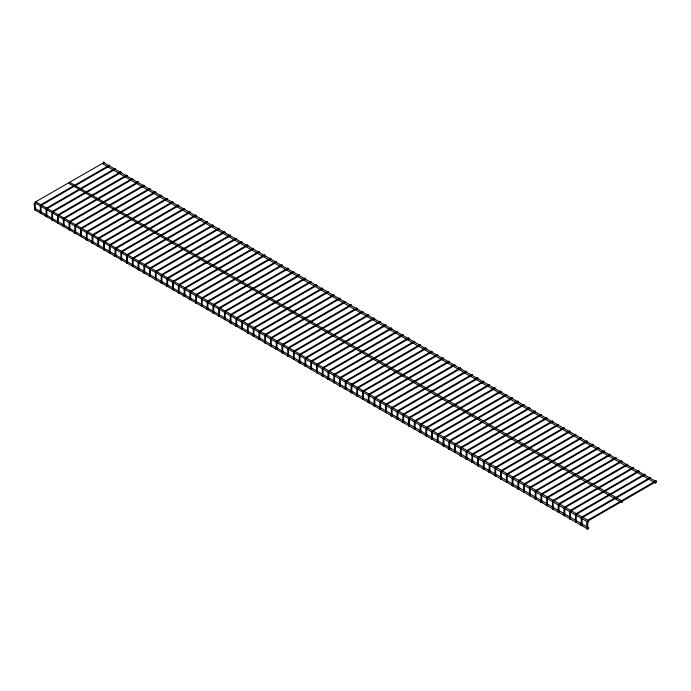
<?xml version="1.0" encoding="UTF-8"?>
<svg xmlns="http://www.w3.org/2000/svg" width="691" height="691" viewBox="0 0 691 691"><rect width="100%" height="100%" fill="white"/><g stroke="black" fill="none" stroke-linecap="round" stroke-linejoin="round"><path stroke-width="1.04" d="M103.736 163.594L103.356 162.756L102.976 164.035L655.413 482.983L656.182 482.543L656.182 481.662L655.413 482.102L655.413 482.983M109.299 165.209L109.688 165.875L109.299 165.209L41.21 204.527L40.303 206.099L40.303 213.26L41.071 213.26L41.071 206.186L41.667 205.141L109.688 165.875M115.06 168.535L115.44 169.191L115.06 168.535L46.971 207.844L46.055 209.416L46.055 216.585L46.824 216.585L46.824 209.511L47.429 208.466L115.44 169.191M120.813 171.86L121.193 172.517L120.813 171.86L52.723 211.17L51.816 212.742L51.816 219.911L52.576 219.911L52.576 212.828L53.181 211.783L121.193 172.517M126.565 175.177L126.945 175.842L126.565 175.177L58.476 214.495L57.569 216.067L57.569 223.228L58.329 223.228L58.329 216.153L58.934 215.108L126.945 175.842M132.318 178.503L132.707 179.159L132.318 178.503L64.228 217.812L63.322 219.384L63.322 226.553L64.09 226.553L64.09 219.47L64.686 218.434L132.707 179.159M138.079 181.828L138.459 182.484L138.079 181.828L69.99 221.137L69.074 222.709L69.074 229.878L69.843 229.878L69.843 222.796L70.447 221.751L138.459 182.484M143.832 185.145L144.212 185.81L143.832 185.145L75.742 224.454L74.835 226.035L74.835 233.195L75.595 233.195L75.595 226.121L76.2 225.076L144.212 185.81M149.584 188.47L149.964 189.127L149.584 188.47L81.495 227.78L80.588 229.352L80.588 236.521L81.348 236.521L81.348 229.438L81.953 228.401L149.964 189.127M155.337 191.796L155.717 192.452L155.337 191.796L87.247 231.105L86.34 232.677L86.34 239.846L87.101 239.846L87.101 232.763L87.705 231.718L155.717 192.452M161.098 195.112L161.478 195.778L161.098 195.112L93.009 234.422L92.093 236.002L92.093 243.163L92.862 243.163L92.862 236.089L93.458 235.044L161.478 195.778M166.851 198.438L167.231 199.094L166.851 198.438L98.761 237.747L97.854 239.319L97.854 246.488L98.614 246.488L98.614 239.406L99.219 238.36L167.231 199.094M172.603 201.755L172.983 202.42L172.603 201.755L104.514 241.073L103.607 242.645L103.607 249.805L104.367 249.805L104.367 242.731L104.972 241.686L172.983 202.42M178.356 205.08L178.736 205.745L178.356 205.08L110.266 244.389L109.359 245.961L109.359 253.131L110.119 253.131L110.119 246.056L110.724 245.011L178.736 205.745M184.108 208.406L184.497 209.062L184.108 208.406L116.019 247.715L115.112 249.287L115.112 256.456L115.881 256.456L115.881 249.373L116.477 248.328L184.497 209.062M189.87 211.722L190.25 212.387L189.87 211.722L121.78 251.04L120.873 252.612L120.873 259.773L121.633 259.773L121.633 252.699L122.238 251.654L190.25 212.387M195.622 215.048L196.002 215.713L195.622 215.048L127.533 254.357L126.626 255.929L126.626 263.098L127.386 263.098L127.386 256.024L127.99 254.979L196.002 215.713M201.375 218.373L201.755 219.03L201.375 218.373L133.285 257.683L132.378 259.255L132.378 266.424L133.138 266.424L133.138 259.341L133.743 258.296L201.755 219.03M207.127 221.69L207.516 222.355L207.127 221.69L139.038 261.008L138.131 262.58L138.131 269.74L138.9 269.74L138.9 262.666L139.496 261.621L207.516 222.355M212.888 225.016L213.269 225.672L212.888 225.016L144.799 264.325L143.883 265.897L143.883 273.066L144.652 273.066L144.652 265.992L145.257 264.947L213.269 225.672M218.641 228.341L219.021 228.997L218.641 228.341L150.552 267.65L149.645 269.222L149.645 276.391L150.405 276.391L150.405 269.309L151.009 268.263L219.021 228.997M224.394 231.658L224.774 232.323L224.394 231.658L156.304 270.976L155.397 272.548L155.397 279.708L156.157 279.708L156.157 272.634L156.762 271.589L224.774 232.323M230.146 234.983L230.535 235.64L230.146 234.983L162.057 274.292L161.15 275.864L161.15 283.034L161.91 283.034L161.91 275.951L162.515 274.914L230.535 235.64M235.907 238.309L236.287 238.965L235.907 238.309L167.818 277.618L166.902 279.19L166.902 286.359L167.671 286.359L167.671 279.276L168.276 278.231L236.287 238.965M241.66 241.625L242.04 242.291L241.66 241.625L173.571 280.935L172.664 282.515L172.664 289.676L173.424 289.676L173.424 282.602L174.028 281.557L242.04 242.291M247.413 244.951L247.793 245.607L247.413 244.951L179.323 284.26L178.416 285.832L178.416 293.001L179.176 293.001L179.176 285.919L179.781 284.882L247.793 245.607M253.165 248.276L253.545 248.933L253.165 248.276L185.076 287.586L184.169 289.158L184.169 296.327L184.929 296.327L184.929 289.244L185.534 288.199L253.545 248.933M258.926 251.593L259.306 252.258L258.926 251.593L190.828 290.902L189.921 292.483L189.921 299.644L190.69 299.644L190.69 292.569L191.286 291.524L259.306 252.258M264.679 254.919L265.059 255.575L264.679 254.919L196.589 294.228L195.683 295.8L195.683 302.969L196.443 302.969L196.443 295.886L197.047 294.841L265.059 255.575M270.431 258.235L270.812 258.9L270.431 258.235L202.342 297.553L201.435 299.125L201.435 306.286L202.195 306.286L202.195 299.212L202.8 298.166L270.812 258.9M276.184 261.561L276.564 262.226L276.184 261.561L208.095 300.87L207.188 302.442L207.188 309.611L207.948 309.611L207.948 302.537L208.552 301.492L276.564 262.226M281.937 264.886L282.325 265.543L281.937 264.886L213.847 304.195L212.94 305.767L212.94 312.937L213.709 312.937L213.709 305.854L214.305 304.809L282.325 265.543M287.698 268.203L288.078 268.868L287.698 268.203L219.608 307.521L218.693 309.093L218.693 316.253L219.462 316.253L219.462 309.179L220.066 308.134L288.078 268.868M293.45 271.528L293.83 272.194L293.45 271.528L225.361 310.838L224.454 312.41L224.454 319.579L225.214 319.579L225.214 312.505L225.819 311.46L293.83 272.194M299.203 274.854L299.583 275.51L299.203 274.854L231.114 314.163L230.207 315.735L230.207 322.904L230.967 322.904L230.967 315.822L231.571 314.776L299.583 275.51M304.956 278.171L305.344 278.836L304.956 278.171L236.866 317.489L235.959 319.061L235.959 326.221L236.728 326.221L236.728 319.147L237.324 318.102L305.344 278.836M310.717 281.496L311.097 282.153L310.717 281.496L242.627 320.805L241.712 322.377L241.712 329.547L242.481 329.547L242.481 322.472L243.085 321.427L311.097 282.153M316.469 284.822L316.849 285.478L316.469 284.822L248.38 324.131L247.473 325.703L247.473 332.872L248.233 332.872L248.233 325.789L248.838 324.744L316.849 285.478M322.222 288.138L322.602 288.803L322.222 288.138L254.133 327.448L253.226 329.028L253.226 336.189L253.986 336.189L253.986 329.115L254.59 328.07L322.602 288.803M327.975 291.464L328.355 292.12L327.975 291.464L259.885 330.773L258.978 332.345L258.978 339.514L259.738 339.514L259.738 332.431L260.343 331.395L328.355 292.12M333.736 294.789L334.116 295.446L333.736 294.789L265.646 334.099L264.731 335.671L264.731 342.84L265.499 342.84L265.499 335.757L266.095 334.712L334.116 295.446M339.488 298.106L339.868 298.771L339.488 298.106L271.399 337.415L270.492 338.996L270.492 346.156L271.252 346.156L271.252 339.082L271.857 338.037L339.868 298.771M345.241 301.431L345.621 302.088L345.241 301.431L277.151 340.741L276.245 342.313L276.245 349.482L277.005 349.482L277.005 342.399L277.609 341.363L345.621 302.088M350.993 304.757L351.374 305.413L350.993 304.757L282.904 344.066L281.997 345.638L281.997 352.807L282.757 352.807L282.757 345.725L283.362 344.679L351.374 305.413M356.755 308.074L357.135 308.739L356.755 308.074L288.657 347.383L287.75 348.964L287.75 356.124L288.518 356.124L288.518 349.05L289.114 348.005L357.135 308.739M362.507 311.399L362.887 312.056L362.507 311.399L294.418 350.708L293.511 352.28L293.511 359.45L294.271 359.45L294.271 352.367L294.876 351.322L362.887 312.056M368.26 314.716L368.64 315.381L368.26 314.716L300.17 354.034L299.263 355.606L299.263 362.766L300.024 362.766L300.024 355.692L300.628 354.647L368.64 315.381M374.012 318.041L374.392 318.706L374.012 318.041L305.923 357.351L305.016 358.923L305.016 366.092L305.776 366.092L305.776 359.018L306.381 357.973L374.392 318.706M379.765 321.367L380.154 322.023L379.765 321.367L311.676 360.676L310.769 362.248L310.769 369.417L311.537 369.417L311.537 362.334L312.133 361.289L380.154 322.023M385.526 324.684L385.906 325.349L385.526 324.684L317.437 364.002L316.521 365.574L316.521 372.734L317.29 372.734L317.29 365.66L317.895 364.615L385.906 325.349M391.279 328.009L391.659 328.674L391.279 328.009L323.189 367.318L322.282 368.89L322.282 376.059L323.043 376.059L323.043 368.985L323.647 367.94L391.659 328.674M397.031 331.335L397.411 331.991L397.031 331.335L328.942 370.644L328.035 372.216L328.035 379.385L328.795 379.385L328.795 372.302L329.4 371.257L397.411 331.991M402.784 334.651L403.173 335.316L402.784 334.651L334.694 373.969L333.788 375.541L333.788 382.702L334.556 382.702L334.556 375.628L335.152 374.582L403.173 335.316M408.545 337.977L408.925 338.633L408.545 337.977L340.456 377.286L339.54 378.858L339.54 386.027L340.309 386.027L340.309 378.953L340.913 377.908L408.925 338.633M414.298 341.302L414.678 341.959L414.298 341.302L346.208 380.611L345.301 382.183L345.301 389.353L346.061 389.353L346.061 382.27L346.666 381.225L414.678 341.959M420.05 344.619L420.43 345.284L420.05 344.619L351.961 383.928L351.054 385.509L351.054 392.669L351.814 392.669L351.814 385.595L352.419 384.55L420.43 345.284M425.803 347.944L426.183 348.601L425.803 347.944L357.713 387.254L356.806 388.826L356.806 395.995L357.567 395.995L357.567 388.912L358.171 387.876L426.183 348.601M431.564 351.27L431.944 351.926L431.564 351.27L363.475 390.579L362.559 392.151L362.559 399.32L363.328 399.32L363.328 392.238L363.924 391.192L431.944 351.926M437.317 354.587L437.697 355.252L437.317 354.587L369.227 393.896L368.32 395.477L368.32 402.637L369.08 402.637L369.08 395.563L369.685 394.518L437.697 355.252M443.069 357.912L443.449 358.569L443.069 357.912L374.98 397.221L374.073 398.793L374.073 405.963L374.833 405.963L374.833 398.88L375.438 397.843L443.449 358.569M448.822 361.238L449.202 361.894L448.822 361.238L380.732 400.547L379.825 402.119L379.825 409.288L380.586 409.288L380.586 402.205L381.19 401.16L449.202 361.894M454.574 364.554L454.963 365.219L454.574 364.554L386.485 403.864L385.578 405.444L385.578 412.605L386.347 412.605L386.347 405.531L386.943 404.485L454.963 365.219M460.336 367.88L460.716 368.536L460.336 367.88L392.246 407.189L391.339 408.761L391.339 415.93L392.099 415.93L392.099 408.847L392.704 407.802L460.716 368.536M466.088 371.197L466.468 371.862L466.088 371.197L397.999 410.514L397.092 412.086L397.092 419.247L397.852 419.247L397.852 412.173L398.457 411.128L466.468 371.862M471.841 374.522L472.221 375.187L471.841 374.522L403.751 413.831L402.844 415.403L402.844 422.572L403.604 422.572L403.604 415.498L404.209 414.453L472.221 375.187M477.593 377.847L477.982 378.504L477.593 377.847L409.504 417.157L408.597 418.729L408.597 425.898L409.366 425.898L409.366 418.815L409.962 417.77L477.982 378.504M483.355 381.164L483.735 381.829L483.355 381.164L415.265 420.482L414.35 422.054L414.35 429.215L415.118 429.215L415.118 422.141L415.723 421.095L483.735 381.829M489.107 384.49L489.487 385.155L489.107 384.49L421.018 423.799L420.111 425.371L420.111 432.54L420.871 432.54L420.871 425.466L421.475 424.421L489.487 385.155M494.86 387.815L495.24 388.472L494.86 387.815L426.77 427.124L425.863 428.696L425.863 435.866L426.623 435.866L426.623 428.783L427.228 427.738L495.24 388.472M500.612 391.132L501.001 391.797L500.612 391.132L432.523 430.45L431.616 432.022L431.616 439.182L432.385 439.182L432.385 432.108L432.981 431.063L501.001 391.797M506.373 394.457L506.753 395.114L506.373 394.457L438.284 433.767L437.368 435.339L437.368 442.508L438.137 442.508L438.137 435.425L438.742 434.389L506.753 395.114M512.126 397.783L512.506 398.439L512.126 397.783L444.037 437.092L443.13 438.664L443.13 445.833L443.89 445.833L443.89 438.75L444.494 437.705L512.506 398.439M517.879 401.1L518.259 401.765L517.879 401.1L449.789 440.409L448.882 441.99L448.882 449.15L449.642 449.15L449.642 442.076L450.247 441.031L518.259 401.765M523.631 404.425L524.011 405.081L523.631 404.425L455.542 443.734L454.635 445.306L454.635 452.475L455.395 452.475L455.395 445.393L456 444.356L524.011 405.081M529.392 407.75L529.772 408.407L529.392 407.75L461.303 447.06L460.387 448.632L460.387 455.801L461.156 455.801L461.156 448.718L461.752 447.673L529.772 408.407M535.145 411.067L535.525 411.732L535.145 411.067L467.056 450.377L466.149 451.957L466.149 459.118L466.909 459.118L466.909 452.044L467.513 450.998L535.525 411.732M540.898 414.393L541.278 415.049L540.898 414.393L472.808 453.702L471.901 455.274L471.901 462.443L472.661 462.443L472.661 455.36L473.266 454.324L541.278 415.049M546.65 417.718L547.03 418.375L546.65 417.718L478.561 457.027L477.654 458.599L477.654 465.769L478.414 465.769L478.414 458.686L479.018 457.641L547.03 418.375M552.403 421.035L552.791 421.7L552.403 421.035L484.313 460.344L483.406 461.925L483.406 469.085L484.175 469.085L484.175 462.011L484.771 460.966L552.791 421.7M558.164 424.36L558.544 425.017L558.164 424.36L490.074 463.67L489.168 465.242L489.168 472.411L489.928 472.411L489.928 465.328L490.532 464.283L558.544 425.017M563.916 427.677L564.297 428.342L563.916 427.677L495.827 466.995L494.92 468.567L494.92 475.728L495.68 475.728L495.68 468.653L496.285 467.608L564.297 428.342M569.669 431.003L570.049 431.668L569.669 431.003L501.58 470.312L500.673 471.884L500.673 479.053L501.433 479.053L501.433 471.979L502.037 470.934L570.049 431.668M575.422 434.328L575.81 434.985L575.422 434.328L507.332 473.637L506.425 475.209L506.425 482.378L507.194 482.378L507.194 475.296L507.79 474.251L575.81 434.985M581.183 437.645L581.563 438.31L581.183 437.645L513.093 476.963L512.178 478.535L512.178 485.695L512.947 485.695L512.947 478.621L513.551 477.576L581.563 438.31M586.935 440.97L587.315 441.635L586.935 440.97L518.846 480.28L517.939 481.852L517.939 489.021L518.699 489.021L518.699 481.947L519.304 480.901L587.315 441.635M592.688 444.296L593.068 444.952L592.688 444.296L524.599 483.605L523.692 485.177L523.692 492.346L524.452 492.346L524.452 485.263L525.056 484.218L593.068 444.952M598.441 447.613L598.829 448.278L598.441 447.613L530.351 486.93L529.444 488.502L529.444 495.663L530.204 495.663L530.204 488.589L530.809 487.544L598.829 448.278M604.202 450.938L604.582 451.594L604.202 450.938L536.112 490.247L535.197 491.819L535.197 498.988L535.966 498.988L535.966 491.906L536.57 490.869L604.582 451.594M609.954 454.263L610.334 454.92L609.954 454.263L541.865 493.573L540.958 495.145L540.958 502.314L541.718 502.314L541.718 495.231L542.323 494.186L610.334 454.92M615.707 457.58L616.087 458.245L615.707 457.58L547.618 496.889L546.711 498.47L546.711 505.631L547.471 505.631L547.471 498.557L548.075 497.511L616.087 458.245M621.459 460.906L621.84 461.562L621.459 460.906L553.37 500.215L552.463 501.787L552.463 508.956L553.223 508.956L553.223 501.873L553.828 500.837L621.84 461.562M627.221 464.231L627.601 464.888L627.221 464.231L559.123 503.54L558.216 505.112L558.216 512.281L558.984 512.281L558.984 505.199L559.58 504.154L627.601 464.888M632.973 467.548L633.353 468.213L632.973 467.548L564.884 506.857L563.977 508.438L563.977 515.598L564.737 515.598L564.737 508.524L565.342 507.479L633.353 468.213M638.726 470.873L639.106 471.53L638.726 470.873L570.636 510.183L569.73 511.755L569.73 518.924L570.49 518.924L570.49 511.841L571.094 510.804L639.106 471.53M644.478 474.199L644.858 474.855L644.478 474.199L576.389 513.508L575.482 515.08L575.482 522.249L576.242 522.249L576.242 515.166L576.847 514.121L644.858 474.855M650.231 477.516L650.62 478.181L650.231 477.516L582.142 516.825L581.235 518.405L581.235 525.566L582.003 525.566L582.003 518.492L582.599 517.447L650.62 478.181M655.992 480.841L656.372 481.497L655.992 480.841L587.903 520.15M34.55 209.943C36.157 211.126 33.064 204.804 34.55 202.774M40.303 213.26L41.071 213.26M46.055 216.585L46.824 216.585M51.816 219.911L52.576 219.911M57.569 223.228L58.329 223.228M63.322 226.553L64.09 226.553M69.074 229.878L69.843 229.878M74.835 233.195L75.595 233.195M80.588 236.521L81.348 236.521M86.34 239.846L87.101 239.846M92.093 243.163L92.862 243.163M97.854 246.488L98.614 246.488M103.607 249.805L104.367 249.805M109.359 253.131L110.119 253.131M115.112 256.456L115.881 256.456M120.873 259.773L121.633 259.773M126.626 263.098L127.386 263.098M132.378 266.424L133.138 266.424M138.131 269.74L138.9 269.74M143.883 273.066L144.652 273.066M149.645 276.391L150.405 276.391M155.397 279.708L156.157 279.708M161.15 283.034L161.91 283.034M166.902 286.359L167.671 286.359M172.664 289.676L173.424 289.676M178.416 293.001L179.176 293.001M184.169 296.327L184.929 296.327M189.921 299.644L190.69 299.644M195.683 302.969L196.443 302.969M201.435 306.286L202.195 306.286M207.188 309.611L207.948 309.611M212.94 312.937L213.709 312.937M224.454 319.579L225.214 319.579M230.207 322.904L230.967 322.904M235.959 326.221L236.728 326.221M241.712 329.547L242.481 329.547M247.473 332.872L248.233 332.872M258.978 339.514L259.738 339.514M264.731 342.84L265.499 342.84M270.492 346.156L271.252 346.156M276.245 349.482L277.005 349.482M281.997 352.807L282.757 352.807M287.75 356.124L288.518 356.124M293.511 359.45L294.271 359.45M299.263 362.766L300.024 362.766M305.016 366.092L305.776 366.092M310.769 369.417L311.537 369.417M316.521 372.734L317.29 372.734M322.282 376.059L323.043 376.059M328.035 379.385L328.795 379.385M333.788 382.702L334.556 382.702M339.54 386.027L340.309 386.027M345.301 389.353L346.061 389.353M351.054 392.669L351.814 392.669M356.806 395.995L357.567 395.995M362.559 399.32L363.328 399.32M368.32 402.637L369.08 402.637M374.073 405.963L374.833 405.963M379.825 409.288L380.586 409.288M385.578 412.605L386.347 412.605M391.339 415.93L392.099 415.93M397.092 419.247L397.852 419.247M402.844 422.572L403.604 422.572M408.597 425.898L409.366 425.898M414.35 429.215L415.118 429.215M420.111 432.54L420.871 432.54M425.863 435.866L426.623 435.866M431.616 439.182L432.385 439.182M437.368 442.508L438.137 442.508M443.13 445.833L443.89 445.833M448.882 449.15L449.642 449.15M454.635 452.475L455.395 452.475M460.387 455.801L461.156 455.801M466.149 459.118L466.909 459.118M471.901 462.443L472.661 462.443M477.654 465.769L478.414 465.769M483.406 469.085L484.175 469.085M489.168 472.411L489.928 472.411M494.92 475.728L495.68 475.728M500.673 479.053L501.433 479.053M506.425 482.378L507.194 482.378M512.178 485.695L512.947 485.695M517.939 489.021L518.699 489.021M523.692 492.346L524.452 492.346M529.444 495.663L530.204 495.663M535.197 498.988L535.966 498.988M540.958 502.314L541.718 502.314M546.711 505.631L547.471 505.631M552.463 508.956L553.223 508.956M558.216 512.281L558.984 512.281M563.977 515.598L564.737 515.598M569.73 518.924L570.49 518.924M575.482 522.249L576.242 522.249M581.235 525.566L582.003 525.566M586.987 528.891C588.602 530.075 585.51 523.752 586.987 521.722M36.122 202.636L35.362 203.076L35.742 201.789L588.568 520.703L588.568 521.584L587.799 522.025L35.362 203.076M36.122 209.693L35.362 210.133L35.742 208.846L588.568 527.76L588.568 528.641L587.799 529.081L35.362 210.133M35.362 202.014L103.926 162.549L103.546 161.893L103.736 162.532M588.361 520.764L656.372 481.497M69.929 182.234L69.169 182.674L69.169 183.556L621.606 502.504L622.375 502.063L622.375 501.182L70.085 182.579M622.375 501.182L621.606 501.623L621.606 502.504M588.568 520.703L587.799 521.144L587.799 522.025M588.568 527.76L587.799 528.2L587.799 529.081M103.736 162.713L655.249 481.126M587.756 521.809L587.756 528.891M35.31 202.86L35.31 209.943"/></g></svg>
